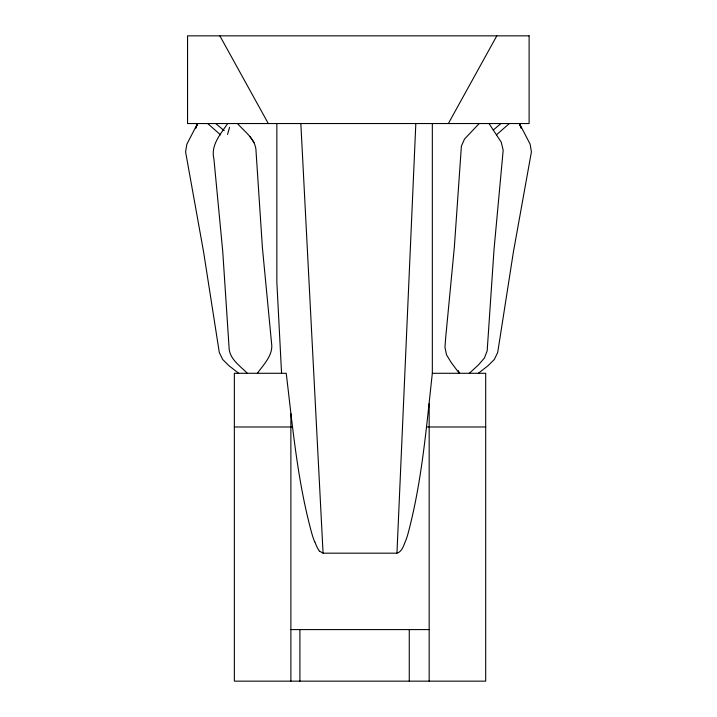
<?xml version="1.0" encoding="UTF-8"?>
<svg xmlns="http://www.w3.org/2000/svg" width="717" height="717" viewBox="0 0 717 717"><rect width="100%" height="100%" fill="white"/><g stroke="black" fill="none" stroke-linecap="round" stroke-linejoin="round"><path stroke-width="1.08" d="M319.746 551.274L323.071 553.174L396.958 553.174L415.824 123.539M432.333 123.539L432.333 373.288C426.337 427.278 421.954 481.914 407.776 534.524A130.162 130.162 0 0 1 406.512 538.458A106.313 106.313 0 0 1 406.01 539.883C403.85 544.526 402.533 551.552 396.958 553.174M227.54 134.455L229.565 127.348M197.56 123.539L186.859 144.189L185.586 151.879L203.592 251.945L219.294 352.477L222.655 359.45L229.144 365.867L238.68 373.288M227.648 123.539C220.621 134.097 210.484 145.219 213.917 158.968L222.745 251.497L229.046 347.18C229.099 358.796 240.034 365.822 247.329 373.288M448.367 123.539L496.809 35.85M257.403 373.288C263.722 364.281 273.527 355.014 271.537 342.959L262.395 247.562L256.068 151.69C256.112 139.34 244.73 131.883 237.479 123.539M479.18 123.539L464.491 139.098L461.398 146.098L454.354 247.087L445.624 338.281L444.97 347.306L446.512 354.798L451.199 362.515L459.256 373.288M469.33 373.288L478.58 364.792L484.45 357.962L487.175 350.828L494.004 249.767L503.173 150.238L501.246 142.163L489.012 123.539M496.46 134.85L509.303 123.539M500.932 123.539L493.233 130.064M478.32 373.288L487.856 365.867L494.345 359.45L497.706 352.477L513.408 251.945L531.414 151.879L530.141 144.189L519.44 123.539M432.333 373.288L485.696 373.288L485.696 681.15L234.351 681.15L234.351 373.288L286.226 373.288C292.724 427.305 297.528 481.976 312.128 534.559A135.764 135.764 0 0 0 313.087 537.526A106.716 106.716 0 0 0 313.929 539.919L314.673 541.891M234.351 426.982L292.527 426.982M426.516 426.982L485.696 426.982M290.878 629.589L429.169 629.589M224.233 130.7L215.727 123.539M207.697 123.539L220.54 134.85M249.758 136.311L254.105 142.611M219.85 35.85L268.301 123.539M458.306 370.599L459.131 372.392M300.844 123.539L323.071 553.174M281.566 373.288L276.852 282.148L276.852 123.539M429.169 403.689L429.169 681.15M409.264 629.589L409.264 681.15M299.912 629.589L299.912 681.15M290.878 413.664L290.878 681.15M319.558 551.4A34.443 34.443 0 0 1 314.933 541.81M197.641 123.539L195.804 128.101L197.641 123.539M529.11 35.85L187.549 35.85L187.549 123.539L529.11 123.539L529.11 35.85M521.196 128.101L519.359 123.539L521.196 128.101"/></g></svg>
